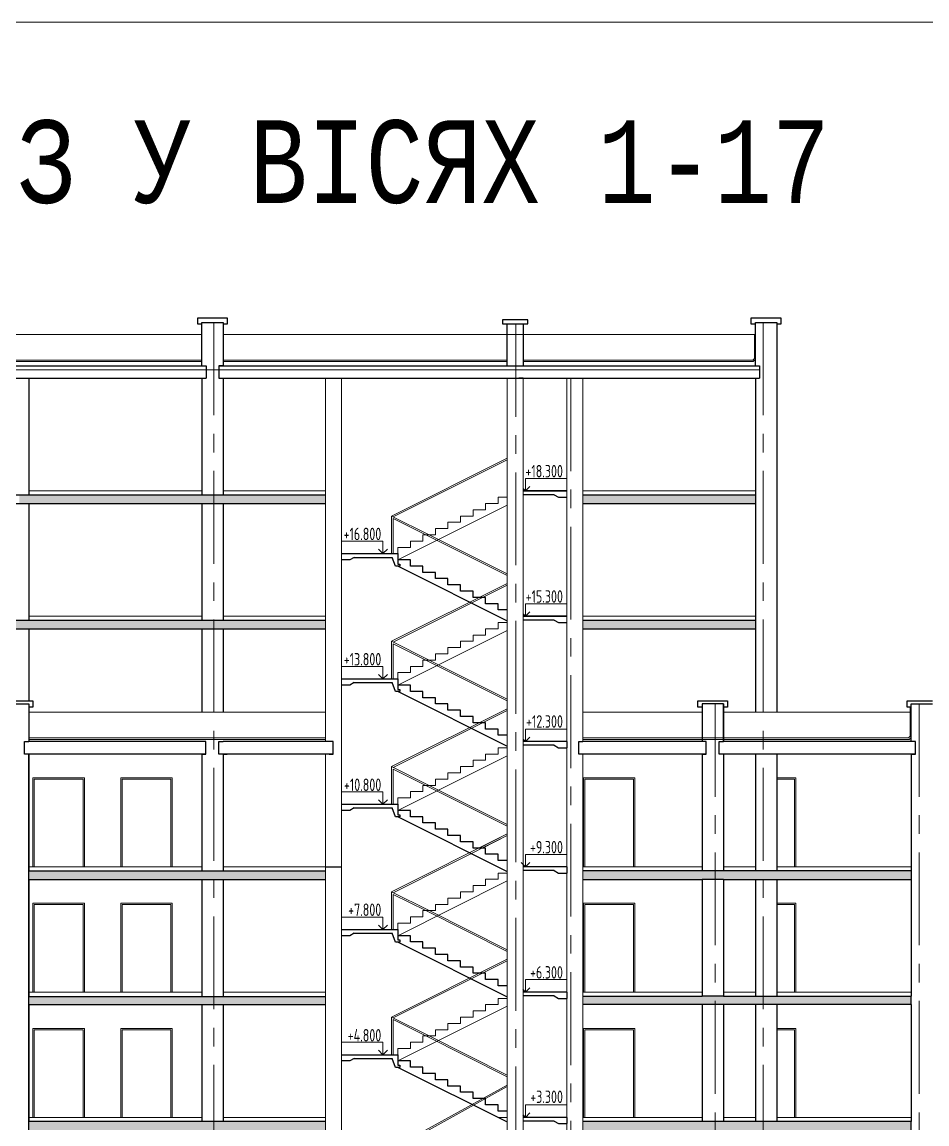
# Model space of a CAD drawing. Header units: millimetres. Extents: x -689206 to 4969298, y -1019800 to 703299.
# Drawn here: x 524389 to 546057, y -736860 to -710474 of the extents above; entities that cross this region are included whole.
import ezdxf

# ---------------------------------------------------------------- set-up
doc = ezdxf.new("R2010")
doc.units = ezdxf.units.MM
doc.linetypes.add('осеваяX2', pattern=[101.6, 63.5, -12.7, 12.7, -12.7])
doc.layers.add('Відомість заповнення дверних та віконних прорізів', color=7, linetype='Continuous', lineweight=5)
doc.layers.add('РАЗМЕРЫ', color=7, linetype='Continuous', lineweight=9)
doc.layers.add('разрез1-1', color=7, linetype='Continuous')
doc.styles.add('Аннотативный', font='isocteur.ttf', dxfattribs={"width": 0.7, "height": 250})
pattern_1 = [(45, (456217.554, -184552.423), (33.6759605, 123.478522), [158.75, -31.75, 0, -31.75])]

msp = doc.modelspace()

# ---------------------------------------------------------------- hatches: boundary and pattern name
at = {"layer": 'РАЗМЕРЫ', "lineweight": 15, "ltscale": 35}
h = msp.add_hatch(dxfattribs=at)
h.set_pattern_fill('ANSI36', color=256, scale=20)
h.paths.add_polyline_path([(528979.1, -721802.4), (524327.8, -721802.4), (524327.8, -722002.4), (528979.1, -722002.4)])
h.paths.add_polyline_path([(531657.3, -721802.4), (528979.1, -721802.4), (528979.1, -722002.4), (531657.3, -722002.4)])
h.paths.add_polyline_path([(515697.4, -721802.4), (512873.3, -721802.4), (512873.3, -722002.4), (515697.4, -722002.4)])
h.paths.add_polyline_path([(512873.3, -721802.4), (511492.4, -721802.4), (511492.4, -722002.4), (512873.3, -722002.4)])
h.paths.add_polyline_path([(541949.1, -721802.4), (537817.3, -721802.4), (537817.3, -722002.4), (541949.1, -722002.4)])
h = msp.add_hatch(dxfattribs=at)
h.set_pattern_fill('ANSI36', color=256, scale=20)
h.set_pattern_definition(pattern_1)
h.paths.add_polyline_path([(519021.7, -727802.4), (511492.4, -727802.4), (511492.4, -728002.4), (519021.7, -728002.4)])
h.paths.add_polyline_path([(531657.3, -724805.2), (511492.4, -724802.4), (511492.4, -725002.4), (531657.3, -725002.4)])
h.paths.add_polyline_path([(541949.1, -724802.4), (537817.3, -724802.4), (537817.3, -725002.4), (541949.1, -725002.4)])
at = {"layer": 'РАЗМЕРЫ', "lineweight": 25, "ltscale": 35}
h = msp.add_hatch(dxfattribs=at)
h.set_pattern_fill('ANSI36', color=256, scale=20)
h.set_pattern_definition(pattern_1)
h.paths.add_polyline_path([(519021.7, -736802.7), (511492.4, -736802.4), (511492.4, -737002.4), (519021.7, -737003.3), (519021.7, -737002.4)])
h.paths.add_polyline_path([(524031.8, -736802.9), (519531.7, -736802.7), (519531.7, -737002.4), (519531.7, -737003.3), (524031.8, -737003.8)])
h.paths.add_polyline_path([(531657.3, -736803.2), (524549.8, -736802.9), (524549.8, -737003.9), (531657.3, -737004.6)])
h.paths.add_polyline_path([(531657.3, -733804.8), (524549.8, -733804), (524549.8, -734004), (531657.3, -734004.8)])
h.paths.add_polyline_path([(524031.8, -733803.9), (519531.7, -733803.4), (519531.7, -734003.4), (524031.8, -734003.9)])
h.paths.add_polyline_path([(519021.7, -733803.3), (511492.4, -733802.4), (511492.4, -734002.4), (519021.7, -734003.3), (519021.7, -734002.4)])
h.paths.add_polyline_path([(519021.7, -730803.4), (511492.4, -730802.4), (511492.4, -731002.4), (519021.7, -731002.4)])
h.paths.add_polyline_path([(524031.8, -730804), (519531.7, -730803.4), (519531.7, -731002.4), (524031.8, -731002.4)])
h.paths.add_polyline_path([(531657.3, -730804.9), (524549.8, -730804), (524549.8, -731002.4), (531657.3, -731002.4)])
h = msp.add_hatch(dxfattribs=at)
h.set_pattern_fill('ANSI36', color=256, scale=20)
h.set_pattern_definition(pattern_1)
h.paths.add_polyline_path([(545681.8, -730802.4), (541181.8, -730802.4), (540671.8, -730802.4), (537817.3, -730802.4), (537817.3, -731002.4), (540671.8, -731002.4), (541181.8, -731002.4), (545681.8, -731002.4)])
h.paths.add_polyline_path([(545681.8, -733802.4), (541181.8, -733802.4), (540671.8, -733802.4), (537817.3, -733802.4), (537817.3, -734002.4), (540671.8, -734002.4), (541181.8, -734002.4), (545681.8, -734002.4)])
h.paths.add_polyline_path([(545681.8, -736802.4), (540612.7, -736802.4), (537817.3, -736802.4), (537817.3, -737002.4), (541181.8, -737002.4), (545681.8, -737002.4)])

# ---------------------------------------------------------------- linework, layer by layer
at = {"layer": 'РАЗМЕРЫ', "linetype": 'ByBlock', "lineweight": 30, "ltscale": 35}
for p, q in [((528594.5, -717632.4), (528594.5, -717557.4)), ((528594.5, -717557.4), (529204.5, -717557.4)), ((528594.5, -717707.4), (528594.5, -717632.4)), ((529204.5, -717557.4), (529304.5, -717557.4)), ((529304.5, -717557.4), (529304.5, -717707.4)), ((541849.1, -717632.4), (541849.1, -717557.4)), ((541849.1, -717557.4), (542459.1, -717557.4)), ((541849.1, -717707.4), (541849.1, -717632.4)), ((542459.1, -717557.4), (542559.1, -717557.4)), ((542559.1, -717557.4), (542559.1, -717707.4)), ((528694.5, -717707.4), (528594.5, -717707.4)), ((529304.5, -717707.4), (529201.8, -717707.4)), ((541949.1, -717707.4), (541849.1, -717707.4)), ((542559.1, -717707.4), (542459.1, -717707.4)), ((523939.8, -726727.4), (524549.8, -726727.4)), ((524549.8, -726727.4), (524649.8, -726727.4)), ((524649.8, -726877.4), (524549.8, -726877.4)), ((524649.8, -726727.4), (524649.8, -726877.4)), ((540571.8, -726802.4), (540571.8, -726727.4)), ((540571.8, -726727.4), (541181.8, -726727.4)), ((540571.8, -726877.4), (540571.8, -726802.4)), ((540671.8, -726877.4), (540571.8, -726877.4)), ((541181.8, -726727.4), (541281.8, -726727.4)), ((541281.8, -726877.4), (541181.8, -726877.4)), ((541281.8, -726727.4), (541281.8, -726877.4)), ((545581.8, -726802.4), (545581.8, -726727.4)), ((545581.8, -726727.4), (546191.8, -726727.4)), ((545581.8, -726877.4), (545581.8, -726802.4)), ((545681.8, -726877.4), (545581.8, -726877.4))]:
    msp.add_line(p, q, dxfattribs=at)
at = {"layer": 'РАЗМЕРЫ', "lineweight": 30, "ltscale": 35}
for p, q in [((528694.5, -718702.4), (528694.5, -717667.4)), ((528694.5, -717667.4), (529201.8, -717667.4)), ((529201.8, -717667.4), (529201.8, -718702.4)), ((541949.1, -717667.4), (542459.1, -717667.4)), ((541949.1, -718702.4), (541949.1, -717667.4)), ((542459.1, -717667.4), (542459.1, -727002.4)), ((535942.2, -717702.4), (536452.2, -717702.4)), ((536008.5, -718702.4), (536008.5, -717702.4)), ((536386, -717702.4), (536386, -718702.4)), ((515902.4, -718702.4), (528794.5, -718702.4)), ((528694.5, -718702.4), (528794.5, -718702.4)), ((528794.5, -718702.4), (528794.5, -719002.4)), ((529201.8, -718702.4), (529101.8, -718702.4)), ((529101.8, -718702.4), (529101.8, -719002.4)), ((529101.8, -718702.4), (541949.1, -718702.4)), ((536008.5, -718652.4), (536008.5, -718567.4)), ((541949.1, -718702.4), (542049.1, -718702.4)), ((542049.1, -718702.4), (542049.1, -719002.4)), ((515902.4, -719002.4), (528794.5, -719002.4)), ((524549.8, -719002.4), (524549.8, -721802.4)), ((528691.8, -719002.4), (528691.8, -721802.4)), ((529101.8, -719002.4), (542049.1, -719002.4)), ((529201.8, -719002.4), (529201.8, -721802.4)), ((536386, -719002.4), (536286, -719002.4)), ((541949.1, -719002.4), (541949.1, -727002.4)), ((531657.3, -721802.4), (516002.4, -721802.4)), ((536386, -721702.4), (537437.3, -721702.4)), ((541949.1, -721802.4), (537817.3, -721802.4)), ((511492.4, -722002.4), (531657.3, -722002.4)), ((524549.8, -722002.4), (524549.8, -724802.4)), ((528691.8, -722002.4), (528691.8, -724802.4)), ((529201.8, -722002.4), (529201.8, -724802.4)), ((537817.3, -722002.4), (541949.1, -722002.4)), ((531657.3, -724805.2), (511492.4, -724802.4)), ((536007.6, -724702.4), (536008.5, -724702.4)), ((536386, -724702.4), (537437.3, -724702.4)), ((541949.1, -724802.4), (537817.3, -724802.4)), ((511492.4, -725002.4), (531657.3, -725002.4)), ((524549.8, -725002.4), (524549.8, -726727.4)), ((528691.8, -725002.4), (528691.8, -727002.4)), ((529201.8, -725002.4), (529201.8, -727002.4)), ((537817.3, -725002.4), (541949.1, -725002.4)), ((524031.8, -726802.4), (524549.8, -726802.4)), ((524039.8, -726802.4), (524549.8, -726802.4)), ((524549.8, -726802.4), (524549.8, -727702.4)), ((540671.8, -726802.4), (540671.8, -727702.4)), ((541181.8, -726802.4), (540671.8, -726802.4)), ((541181.8, -726802.4), (541181.8, -727702.4)), ((541181.8, -727702.4), (541181.8, -726802.4)), ((545681.8, -727702.4), (545681.8, -726802.4)), ((545681.8, -726802.4), (546191.8, -726802.4)), ((524449.8, -728002.4), (524449.8, -727702.4)), ((524449.8, -727702.4), (524549.8, -727702.4)), ((528691.8, -727702.4), (524549.8, -727702.4)), ((528791.8, -727702.4), (528691.8, -727702.4)), ((528791.8, -728002.4), (528791.8, -727702.4)), ((529101.8, -728002.4), (529101.8, -727702.4)), ((529101.8, -727702.4), (529201.8, -727702.4)), ((531737.3, -727702.4), (529201.8, -727702.4)), ((531839.9, -727702.4), (531737.3, -727702.4)), ((531839.9, -728002.4), (531839.9, -727702.4)), ((537437.3, -727702.4), (537437.3, -727852.4)), ((537717.3, -728002.4), (537717.3, -727702.4)), ((537717.3, -727702.4), (537817.3, -727702.4)), ((540771.8, -727702.4), (537817.3, -727702.4)), ((540771.8, -728002.4), (540771.8, -727702.4)), ((541081.8, -728002.4), (541081.8, -727702.4)), ((541081.8, -727702.4), (541181.8, -727702.4)), ((545781.8, -727702.4), (541181.8, -727702.4)), ((545781.8, -728002.4), (545781.8, -727702.4)), ((524549.8, -728002.4), (524449.8, -728002.4)), ((524549.8, -728002.4), (524549.8, -730802.4)), ((528791.8, -728002.4), (524549.8, -728002.4)), ((524549.8, -737003.9), (524549.8, -728002.4)), ((528691.8, -728002.4), (528591.8, -728002.4)), ((528691.8, -728002.4), (528691.8, -730802.4)), ((528691.8, -728002.4), (528791.8, -728002.4)), ((531737.3, -728002.4), (529101.8, -728002.4)), ((529201.8, -728002.4), (529101.8, -728002.4)), ((529201.8, -728002.4), (529201.8, -730802.4)), ((529201.8, -728002.4), (529301.8, -728002.4)), ((531839.9, -728002.4), (531737.3, -728002.4)), ((531739.9, -728002.4), (531839.9, -728002.4)), ((536008.5, -728002.4), (536007.6, -728002.4)), ((537817.3, -728002.4), (537717.3, -728002.4)), ((540771.8, -728002.4), (537817.3, -728002.4)), ((540671.8, -728002.4), (540671.8, -730802.4)), ((540671.8, -728002.4), (540771.8, -728002.4)), ((541181.8, -728002.4), (541081.8, -728002.4)), ((541181.8, -728002.4), (541181.8, -730802.4)), ((545781.8, -728002.4), (541181.8, -728002.4)), ((541949.1, -728002.4), (541949.1, -730802.4)), ((542459.1, -728002.4), (542459.1, -730802.4)), ((545681.8, -728002.4), (545681.8, -730802.4)), ((545681.8, -728002.4), (545781.8, -728002.4)), ((531657.3, -730804.9), (524549.8, -730804)), ((531657.3, -730704.9), (532037.3, -730704.9)), ((537437.3, -730701.9), (537437.3, -730851.9)), ((540671.8, -730802.4), (537817.3, -730802.4)), ((541181.8, -730802.4), (540671.8, -730802.4)), ((545681.8, -730802.4), (541181.8, -730802.4)), ((545681.8, -730802.4), (545681.8, -731002.4)), ((524549.8, -731002.4), (524549.8, -733802.4)), ((524549.8, -731002.4), (531657.3, -731002.4)), ((528691.8, -731002.4), (528691.8, -733802.4)), ((529201.8, -731002.4), (529201.8, -733802.4)), ((537817.3, -731002.4), (540671.8, -731002.4)), ((540671.8, -731002.4), (540671.8, -733802.4)), ((541181.8, -731002.4), (540671.8, -731002.4)), ((541181.8, -731002.4), (541181.8, -733802.4)), ((541181.8, -731002.4), (545681.8, -731002.4)), ((541949.1, -731002.4), (541949.1, -733802.4)), ((542459.1, -731002.4), (542459.1, -733802.4)), ((545681.8, -731002.4), (545681.8, -733802.4)), ((537437.3, -733701.9), (537437.3, -733851.9)), ((524549.8, -733804), (531657.3, -733804.8)), ((524549.8, -734002.4), (524549.8, -736802.4)), ((531657.3, -734004.8), (524549.8, -734004)), ((528691.8, -734002.4), (528691.8, -736802.4)), ((529201.8, -734002.4), (529201.8, -736802.4)), ((537817.3, -733802.4), (540671.8, -733802.4)), ((540671.8, -734002.4), (537817.3, -734002.4)), ((541181.8, -733802.4), (540671.8, -733802.4)), ((540671.8, -734002.4), (540671.8, -736802.4)), ((541181.8, -734002.4), (540671.8, -734002.4)), ((541181.8, -733802.4), (545681.8, -733802.4)), ((541181.8, -734002.4), (541181.8, -736802.4)), ((545681.8, -734002.4), (541181.8, -734002.4)), ((541949.1, -734002.4), (541949.1, -736802.4)), ((542459.1, -734002.4), (542459.1, -736802.4)), ((545681.8, -734002.4), (545681.8, -733802.4)), ((545681.8, -734002.4), (545681.8, -736802.4)), ((531657.3, -736803.2), (524549.8, -736802.9)), ((537437.3, -736701.9), (537437.3, -736851.9)), ((540671.8, -736802.4), (537817.3, -736802.4)), ((545681.8, -736802.4), (540612.7, -736802.4)), ((545681.8, -737002.4), (545681.8, -736802.4))]:
    msp.add_line(p, q, dxfattribs=at)
at = {"layer": 'РАЗМЕРЫ', "linetype": 'осеваяX2', "lineweight": 5, "ltscale": 35}
for p, q in [((528979.1, -717667.4), (528979.1, -749251.1)), ((542131.5, -717667.4), (542131.5, -749251.1)), ((536211.8, -717702.4), (536211.8, -749251.1)), ((537531.7, -719002.4), (537531.7, -749251.1)), ((540981.8, -726802.4), (540981.8, -749251.1)), ((545871.8, -726802.4), (545871.8, -749251.1))]:
    msp.add_line(p, q, dxfattribs=at)
at = {"layer": 'РАЗМЕРЫ', "linetype": 'осеваяX2', "lineweight": 30, "ltscale": 35}
for p, q in [((535942.2, -717602.4), (535892.2, -717602.4)), ((535892.2, -717602.4), (535892.2, -717702.4)), ((536502.2, -717602.4), (535942.2, -717602.4)), ((536502.2, -717702.4), (536502.2, -717602.4)), ((535892.2, -717702.4), (535942.2, -717702.4)), ((536452.2, -717702.4), (536502.2, -717702.4))]:
    msp.add_line(p, q, dxfattribs=at)
at = {"layer": 'РАЗМЕРЫ', "lineweight": 15, "ltscale": 35}
for p, q in [((541924.4, -718527.7), (541924.4, -717952.4)), ((511392.4, -718802.4), (542049.1, -718802.4)), ((524549.8, -721702.4), (528691.8, -721702.4)), ((529201.8, -721702.4), (531657.3, -721702.4)), ((537817.3, -721702.4), (541949.1, -721702.4)), ((541949.1, -722002.4), (541949.1, -721702.4)), ((524549.8, -724702.4), (528691.8, -724702.4)), ((529201.8, -724702.4), (531657.3, -724702.4)), ((537817.3, -724702.4), (541949.1, -724702.4)), ((524549.8, -730702.4), (528691.8, -730702.4)), ((529201.8, -730702.4), (531657.3, -730704.9)), ((537817.3, -730702.4), (540671.8, -730702.4)), ((541181.8, -730702.4), (541949.1, -730702.4)), ((542459.1, -730702.4), (545681.8, -730702.4)), ((528691.8, -733702.4), (524549.8, -733702.4)), ((531657.3, -733704.8), (529201.8, -733702.4)), ((540671.8, -733702.4), (537817.3, -733702.4)), ((541949.1, -733702.4), (541181.8, -733702.4)), ((545681.8, -733702.4), (542459.1, -733702.4)), ((524549.8, -736702.4), (528691.8, -736702.4)), ((529201.8, -736702.4), (531657.3, -736704.6)), ((537817.3, -736702.4), (540671.8, -736702.4)), ((541181.8, -736702.4), (541949.1, -736702.4)), ((542459.1, -736702.4), (545681.8, -736702.4))]:
    msp.add_line(p, q, dxfattribs=at)
at = {"layer": 'РАЗМЕРЫ', "lineweight": 20, "ltscale": 35}
for p, q in [((531657.3, -719002.4), (531657.3, -721802.4)), ((532037.3, -721802.4), (532037.3, -719002.4)), ((536007.6, -719002.4), (536007.6, -721802.4)), ((536386, -719002.4), (536386, -721802.4)), ((537437.3, -719002.4), (537437.3, -721802.4)), ((537817.3, -719002.4), (537817.3, -721802.4)), ((531657.3, -721702.4), (531657.3, -727702.4)), ((532037.3, -726202.4), (532037.3, -721802.4)), ((536007.6, -721802.4), (536007.6, -739583.4)), ((536386, -721792.4), (536386, -740002.4)), ((537437.3, -721802.4), (537437.3, -740002.4)), ((537817.3, -721702.4), (537817.3, -727702.4)), ((532037.3, -722392.1), (532037.3, -740002.4)), ((531657.3, -728002.4), (531657.3, -740002.4)), ((537817.3, -728002.4), (537817.3, -740002.4))]:
    msp.add_line(p, q, dxfattribs=at)
at = {"layer": 'РАЗМЕРЫ', "lineweight": 18, "ltscale": 35}
for p, q in [((525850.8, -728572.4), (524650.8, -728572.4)), ((524650.8, -728572.4), (524650.8, -730702.4)), ((525850.8, -728602.4), (524680.8, -728602.4)), ((524680.8, -728602.4), (524680.8, -730702.4)), ((525880.8, -728572.4), (525850.8, -728572.4)), ((525850.8, -728602.4), (525850.8, -730702.4)), ((525850.8, -730702.4), (525850.8, -728602.4)), ((525880.8, -730702.4), (525880.8, -728572.4)), ((527955, -728572.4), (526755, -728572.4)), ((526755, -728572.4), (526755, -730702.4)), ((527955, -728602.4), (526785, -728602.4)), ((526785, -728602.4), (526785, -730702.4)), ((527985, -728572.4), (527955, -728572.4)), ((527955, -728602.4), (527955, -730702.4)), ((527955, -730702.4), (527955, -728602.4)), ((527985, -730702.4), (527985, -728572.4)), ((539032.2, -728572.4), (537832.2, -728572.4)), ((537832.2, -728572.4), (537832.2, -730702.4)), ((539032.2, -728602.4), (537862.2, -728602.4)), ((537862.2, -728602.4), (537862.2, -730702.4)), ((539062.2, -728572.4), (539032.2, -728572.4)), ((539032.2, -728602.4), (539032.2, -730702.4)), ((539032.2, -730702.4), (539032.2, -728602.4)), ((539062.2, -730702.4), (539062.2, -728572.4)), ((542913.8, -728572.4), (542459.1, -728572.4)), ((542459.1, -728602.4), (542883.8, -728602.4)), ((542883.8, -728602.4), (542883.8, -730702.4)), ((542913.8, -728572.4), (542913.8, -730702.4)), ((542913.8, -728572.4), (542913.8, -730702.4)), ((542913.8, -730702.4), (542913.8, -728572.4)), ((525850.8, -731572.4), (524650.8, -731572.4)), ((524650.8, -731572.4), (524650.8, -733702.4)), ((525850.8, -731602.4), (524680.8, -731602.4)), ((524680.8, -731602.4), (524680.8, -733702.4)), ((525880.8, -731572.4), (525850.8, -731572.4)), ((525850.8, -731602.4), (525850.8, -733702.4)), ((525850.8, -733702.4), (525850.8, -731602.4)), ((525880.8, -733702.4), (525880.8, -731572.4)), ((527955, -731572.4), (526755, -731572.4)), ((526755, -731572.4), (526755, -733702.4)), ((527955, -731602.4), (526785, -731602.4)), ((526785, -731602.4), (526785, -733702.4)), ((527985, -731572.4), (527955, -731572.4)), ((527955, -731602.4), (527955, -733702.4)), ((527955, -733702.4), (527955, -731602.4)), ((527985, -733702.4), (527985, -731572.4)), ((539032.2, -731572.4), (537832.2, -731572.4)), ((537832.2, -731572.4), (537832.2, -733702.4)), ((539032.2, -731602.4), (537862.2, -731602.4)), ((537862.2, -731602.4), (537862.2, -733702.4)), ((539062.2, -731572.4), (539032.2, -731572.4)), ((539032.2, -731602.4), (539032.2, -733702.4)), ((539032.2, -733702.4), (539032.2, -731602.4)), ((539062.2, -733702.4), (539062.2, -731572.4)), ((542913.8, -731572.4), (542459.1, -731572.4)), ((542459.1, -731602.4), (542883.8, -731602.4)), ((542883.8, -731602.4), (542883.8, -733702.4)), ((542913.8, -731572.4), (542913.8, -733702.4)), ((542913.8, -731572.4), (542913.8, -733702.4)), ((542913.8, -733702.4), (542913.8, -731572.4)), ((525850.8, -734572.4), (524650.8, -734572.4)), ((524650.8, -734572.4), (524650.8, -736702.4)), ((525880.8, -734572.4), (525850.8, -734572.4)), ((525880.8, -736702.4), (525880.8, -734572.4)), ((527955, -734572.4), (526755, -734572.4)), ((526755, -734572.4), (526755, -736702.4)), ((527985, -734572.4), (527955, -734572.4)), ((527985, -736702.4), (527985, -734572.4)), ((539032.2, -734572.4), (537832.2, -734572.4)), ((537832.2, -734572.4), (537832.2, -736702.4)), ((539062.2, -734572.4), (539032.2, -734572.4)), ((539062.2, -736702.4), (539062.2, -734572.4)), ((542913.8, -734572.4), (542459.1, -734572.4)), ((542913.8, -734572.4), (542913.8, -736702.4)), ((542913.8, -734572.4), (542913.8, -736702.4)), ((542913.8, -736702.4), (542913.8, -734572.4)), ((525850.8, -734602.4), (524680.8, -734602.4)), ((524680.8, -734602.4), (524680.8, -736702.4)), ((525850.8, -734602.4), (525850.8, -736702.4)), ((525850.8, -736702.4), (525850.8, -734602.4)), ((527955, -734602.4), (526785, -734602.4)), ((526785, -734602.4), (526785, -736702.4)), ((527955, -734602.4), (527955, -736702.4)), ((527955, -736702.4), (527955, -734602.4)), ((539032.2, -734602.4), (537862.2, -734602.4)), ((537862.2, -734602.4), (537862.2, -736702.4)), ((539032.2, -734602.4), (539032.2, -736702.4)), ((539032.2, -736702.4), (539032.2, -734602.4)), ((542459.1, -734602.4), (542883.8, -734602.4)), ((542883.8, -734602.4), (542883.8, -736702.4))]:
    msp.add_line(p, q, dxfattribs=at)
at = {"layer": 'РАЗМЕРЫ', "lineweight": 5, "ltscale": 35}
for p, q in [((536008.5, -736701.9), (535787.3, -736701.9)), ((536008.5, -736702.4), (535787.3, -736702.4))]:
    msp.add_line(p, q, dxfattribs=at)
msp.add_lwpolyline([(502757.5, -710474.1), (623861.5, -710474.1), (623861.5, -754220.3), (502757.5, -754220.3)], close=True, dxfattribs=at)
at = {"layer": 'разрез1-1', "lineweight": 15}
for p, q in [((523281.7, -717952.4), (524462.4, -717952.4)), ((524462.4, -717952.4), (528694.5, -717952.4)), ((529201.8, -717952.4), (541924.4, -717952.4)), ((529201.8, -718602.4), (536008.5, -718602.4)), ((536386, -718602.4), (541899.1, -718602.4)), ((536008.5, -720916.8), (533237.3, -722302.4)), ((536008.5, -720956.8), (533277.3, -722322.4)), ((535787.3, -722002.4), (535787.3, -721852.4)), ((535787.3, -721852.4), (536008.5, -721852.4)), ((536634.5, -721702.4), (536654.4, -721702.4)), ((537264.7, -721702.4), (537244.8, -721702.4)), ((537244.8, -721702.4), (537284.6, -721702.4)), ((536008.5, -722041.8), (533387.3, -723352.4)), ((535187.3, -722302.4), (535187.3, -722152.4)), ((535187.3, -722152.4), (535487.3, -722152.4)), ((535487.3, -722152.4), (535487.3, -722002.4)), ((535487.3, -722002.4), (535787.3, -722002.4)), ((533237.3, -723202.4), (533237.3, -722302.4)), ((534137.3, -722752.4), (533237.3, -722302.4)), ((533277.3, -723202.4), (533277.3, -722362.4)), ((534057.3, -722752.4), (533277.3, -722362.4)), ((534887.3, -722452.4), (534887.3, -722302.4)), ((534887.3, -722302.4), (535187.3, -722302.4)), ((534287.3, -722752.4), (534287.3, -722602.4)), ((534287.3, -722602.4), (534587.3, -722602.4)), ((534587.3, -722602.4), (534587.3, -722452.4)), ((534587.3, -722452.4), (534887.3, -722452.4)), ((533687.3, -723052.4), (533687.3, -722902.4)), ((533687.3, -722902.4), (533987.3, -722902.4)), ((533987.3, -722902.4), (533987.3, -722752.4)), ((533987.3, -722752.4), (534287.3, -722752.4)), ((536008.5, -723728), (534057.3, -722752.4)), ((536008.5, -723688), (534137.3, -722752.4)), ((533387.3, -723202.4), (533387.3, -723052.4)), ((533387.3, -723052.4), (533687.3, -723052.4)), ((536008.5, -723916.8), (533237.3, -725302.4)), ((536008.5, -723956.8), (533277.3, -725322.4)), ((536634.5, -724702.4), (536654.4, -724702.4)), ((537264.7, -724702.4), (537244.8, -724702.4)), ((537244.8, -724702.4), (537284.6, -724702.4)), ((536008.5, -725041.8), (533387.3, -726352.4)), ((535487.3, -725152.4), (535487.3, -725002.4)), ((535487.3, -725002.4), (535787.3, -725002.4)), ((535787.3, -725002.4), (535787.3, -724852.4)), ((535787.3, -724852.4), (536008.5, -724852.4)), ((533237.3, -726202.4), (533237.3, -725302.4)), ((534137.3, -725752.4), (533237.3, -725302.4)), ((534887.3, -725452.4), (534887.3, -725302.4)), ((534887.3, -725302.4), (535187.3, -725302.4)), ((535187.3, -725302.4), (535187.3, -725152.4)), ((535187.3, -725152.4), (535487.3, -725152.4)), ((533277.3, -726202.4), (533277.3, -725362.4)), ((534057.3, -725752.4), (533277.3, -725362.4)), ((534287.3, -725752.4), (534287.3, -725602.4)), ((534287.3, -725602.4), (534587.3, -725602.4)), ((534587.3, -725602.4), (534587.3, -725452.4)), ((534587.3, -725452.4), (534887.3, -725452.4)), ((533987.3, -725902.4), (533987.3, -725752.4)), ((533987.3, -725752.4), (534287.3, -725752.4)), ((536008.5, -726728), (534057.3, -725752.4)), ((536008.5, -726688), (534137.3, -725752.4)), ((533387.3, -726202.4), (533387.3, -726052.4)), ((533387.3, -726052.4), (533687.3, -726052.4)), ((533687.3, -726052.4), (533687.3, -725902.4)), ((533687.3, -725902.4), (533987.3, -725902.4)), ((536008.5, -726916.3), (533237.3, -728301.9)), ((536008.5, -726916.8), (535337.3, -727252.4)), ((545657.1, -727577.7), (545657.1, -726877.4)), ((524549.8, -727002.4), (528691.8, -727002.4)), ((528691.8, -727002.4), (531657.3, -727002.4)), ((536008.5, -726956.3), (533277.3, -728321.9)), ((536008.5, -726956.8), (535417.3, -727252.4)), ((535836.2, -727002.4), (535837.3, -727002.4)), ((535916.2, -727002.4), (535917.3, -727002.4)), ((536007.6, -727002.4), (536008.5, -727002.4)), ((537817.3, -727002.4), (540671.8, -727002.4)), ((541181.8, -727002.4), (542459.1, -727002.4)), ((542459.1, -727002.4), (545657.1, -727002.4)), ((536634.5, -727701.9), (536654.4, -727701.9)), ((537264.7, -727701.9), (537244.8, -727701.9)), ((537244.8, -727701.9), (537284.6, -727701.9)), ((543402, -727652.4), (545631.8, -727652.4)), ((535787.3, -728001.9), (535787.3, -727851.9)), ((535787.3, -727851.9), (536008.5, -727851.9)), ((536008.5, -728041.3), (533387.3, -729351.9)), ((535187.3, -728301.9), (535187.3, -728151.9)), ((535187.3, -728151.9), (535487.3, -728151.9)), ((535487.3, -728151.9), (535487.3, -728001.9)), ((535487.3, -728001.9), (535787.3, -728001.9)), ((533237.3, -729201.9), (533237.3, -728301.9)), ((534137.3, -728751.9), (533237.3, -728301.9)), ((533277.3, -729201.9), (533277.3, -728361.9)), ((534057.3, -728751.9), (533277.3, -728361.9)), ((534587.3, -728601.9), (534587.3, -728451.9)), ((534587.3, -728451.9), (534887.3, -728451.9)), ((534887.3, -728451.9), (534887.3, -728301.9)), ((534887.3, -728301.9), (535187.3, -728301.9)), ((533987.3, -728901.9), (533987.3, -728751.9)), ((533987.3, -728751.9), (534287.3, -728751.9)), ((536008.5, -729727.5), (534057.3, -728751.9)), ((536008.5, -729687.5), (534137.3, -728751.9)), ((534287.3, -728751.9), (534287.3, -728601.9)), ((534287.3, -728601.9), (534587.3, -728601.9)), ((533687.3, -729051.9), (533687.3, -728901.9)), ((533687.3, -728901.9), (533987.3, -728901.9)), ((533387.3, -729201.9), (533387.3, -729051.9)), ((533387.3, -729051.9), (533687.3, -729051.9)), ((536008.5, -729916.3), (533237.3, -731301.9)), ((536008.5, -729956.3), (533277.3, -731321.9)), ((536008.5, -729916.3), (535337.3, -730251.9)), ((536008.5, -729956.3), (535417.3, -730251.9)), ((535787.3, -731001.9), (535787.3, -730851.9)), ((535787.3, -730851.9), (536008.5, -730851.9)), ((536634.5, -730701.9), (536654.4, -730701.9)), ((537264.7, -730701.9), (537244.8, -730701.9)), ((537244.8, -730701.9), (537284.6, -730701.9)), ((536008.5, -731041.3), (533387.3, -732351.9)), ((535487.3, -731151.9), (535487.3, -731001.9)), ((535487.3, -731001.9), (535787.3, -731001.9)), ((533237.3, -732201.9), (533237.3, -731301.9)), ((534137.3, -731751.9), (533237.3, -731301.9)), ((533277.3, -732201.9), (533277.3, -731361.9)), ((534057.3, -731751.9), (533277.3, -731361.9)), ((534887.3, -731451.9), (534887.3, -731301.9)), ((534887.3, -731301.9), (535187.3, -731301.9)), ((535187.3, -731301.9), (535187.3, -731151.9)), ((535187.3, -731151.9), (535487.3, -731151.9)), ((534287.3, -731751.9), (534287.3, -731601.9)), ((534287.3, -731601.9), (534587.3, -731601.9)), ((534587.3, -731601.9), (534587.3, -731451.9)), ((534587.3, -731451.9), (534887.3, -731451.9)), ((533687.3, -732051.9), (533687.3, -731901.9)), ((533687.3, -731901.9), (533987.3, -731901.9)), ((533987.3, -731901.9), (533987.3, -731751.9)), ((533987.3, -731751.9), (534287.3, -731751.9)), ((536008.5, -732727.5), (534057.3, -731751.9)), ((536008.5, -732687.5), (534137.3, -731751.9)), ((533387.3, -732201.9), (533387.3, -732051.9)), ((533387.3, -732051.9), (533687.3, -732051.9)), ((536008.5, -732916.3), (533237.3, -734301.9)), ((536008.5, -732956.3), (533277.3, -734321.9)), ((536008.5, -732916.3), (535337.3, -733251.9)), ((536008.5, -732956.3), (535417.3, -733251.9)), ((536634.5, -733701.9), (536654.4, -733701.9)), ((537264.7, -733701.9), (537244.8, -733701.9)), ((537244.8, -733701.9), (537284.6, -733701.9)), ((536008.5, -734041.3), (533387.3, -735351.9)), ((535487.3, -734151.9), (535487.3, -734001.9)), ((535487.3, -734001.9), (535787.3, -734001.9)), ((535787.3, -734001.9), (535787.3, -733851.9)), ((535787.3, -733851.9), (536008.5, -733851.9)), ((533237.3, -735201.9), (533237.3, -734301.9)), ((534137.3, -734751.9), (533237.3, -734301.9)), ((534887.3, -734451.9), (534887.3, -734301.9)), ((534887.3, -734301.9), (535187.3, -734301.9)), ((535187.3, -734301.9), (535187.3, -734151.9)), ((535187.3, -734151.9), (535487.3, -734151.9)), ((533277.3, -735201.9), (533277.3, -734361.9)), ((534057.3, -734751.9), (533277.3, -734361.9)), ((534587.3, -734601.9), (534587.3, -734451.9)), ((534587.3, -734451.9), (534887.3, -734451.9)), ((533987.3, -734901.9), (533987.3, -734751.9)), ((533987.3, -734751.9), (534287.3, -734751.9)), ((536008.5, -735727.5), (534057.3, -734751.9)), ((536008.5, -735687.5), (534137.3, -734751.9)), ((534287.3, -734751.9), (534287.3, -734601.9)), ((534287.3, -734601.9), (534587.3, -734601.9)), ((533387.3, -735201.9), (533387.3, -735051.9)), ((533387.3, -735051.9), (533687.3, -735051.9)), ((533687.3, -735051.9), (533687.3, -734901.9)), ((533687.3, -734901.9), (533987.3, -734901.9)), ((536008.5, -735927.8), (533237.3, -737452.4)), ((536008.5, -735966), (533277.3, -737472.4))]:
    msp.add_line(p, q, dxfattribs=at)
at = {"layer": 'разрез1-1', "lineweight": 30}
for p, q in [((536444.7, -721702.4), (536386, -721643.7)), ((536444.7, -721702.4), (536550, -721597.1)), ((537437.3, -721702.4), (536386, -721702.4)), ((536799.2, -721702.4), (536386, -721702.4)), ((537133.4, -721792.4), (536386, -721792.4)), ((537133.4, -721792.4), (537237.3, -721852.4)), ((537237.3, -721852.4), (537437.3, -721852.4)), ((532037.3, -723202.4), (533387.3, -723202.4)), ((532676, -723202.4), (533385.1, -723202.4)), ((533030.5, -723202.4), (532925.2, -723097.1)), ((533030.5, -723202.4), (533135.8, -723097.1)), ((533387.3, -723202.4), (533387.3, -723455.2)), ((532237.3, -723352.4), (532037.3, -723352.4)), ((532341.2, -723292.4), (532237.3, -723352.4)), ((532341.2, -723292.4), (533253.9, -723292.4)), ((533331.1, -723505.2), (533253.9, -723292.4)), ((533687.3, -723352.4), (533387.3, -723352.4)), ((533387.3, -723455.2), (533437.3, -723455.2)), ((533437.3, -723455.2), (533437.3, -723505.2)), ((533687.3, -723502.4), (533687.3, -723352.4)), ((533437.3, -723505.2), (533331.1, -723505.2)), ((533392.8, -723505.2), (536008.5, -724813)), ((533987.3, -723502.4), (533687.3, -723502.4)), ((533987.3, -723652.4), (533987.3, -723502.4)), ((534287.3, -723652.4), (533987.3, -723652.4)), ((534287.3, -723802.4), (534287.3, -723652.4)), ((534587.3, -723802.4), (534287.3, -723802.4)), ((534587.3, -723952.4), (534587.3, -723802.4)), ((534887.3, -723952.4), (534587.3, -723952.4)), ((534887.3, -724102.4), (534887.3, -723952.4)), ((535187.3, -724102.4), (534887.3, -724102.4)), ((535187.3, -724252.4), (535187.3, -724102.4)), ((535487.3, -724252.4), (535187.3, -724252.4)), ((535487.3, -724402.4), (535487.3, -724252.4)), ((535787.3, -724402.4), (535487.3, -724402.4)), ((535787.3, -724552.4), (535787.3, -724402.4)), ((536008.5, -724552.4), (535787.3, -724552.4)), ((536444.7, -724702.4), (536386, -724643.7)), ((537437.3, -724702.4), (536386, -724702.4)), ((536799.2, -724702.4), (536386, -724702.4)), ((537133.4, -724792.4), (536386, -724792.4)), ((536444.7, -724702.4), (536550, -724597.1)), ((537133.4, -724792.4), (537237.3, -724852.4)), ((537237.3, -724852.4), (537437.3, -724852.4)), ((533030.5, -726202.4), (532925.2, -726097.1)), ((533030.5, -726202.4), (533135.8, -726097.1)), ((532037.3, -726202.4), (533387.3, -726202.4)), ((532237.3, -726352.4), (532037.3, -726352.4)), ((532341.2, -726292.4), (532237.3, -726352.4)), ((532341.2, -726292.4), (533253.9, -726292.4)), ((532676, -726202.4), (533385.1, -726202.4)), ((533331.1, -726505.2), (533253.9, -726292.4)), ((533387.3, -726202.4), (533387.3, -726455.2)), ((533687.3, -726352.4), (533387.3, -726352.4)), ((533687.3, -726502.4), (533687.3, -726352.4)), ((533437.3, -726505.2), (533331.1, -726505.2)), ((533387.3, -726455.2), (533437.3, -726455.2)), ((533392.8, -726505.2), (536008.5, -727813)), ((533437.3, -726455.2), (533437.3, -726505.2)), ((533987.3, -726502.4), (533687.3, -726502.4)), ((533987.3, -726652.4), (533987.3, -726502.4)), ((534287.3, -726652.4), (533987.3, -726652.4)), ((534287.3, -726802.4), (534287.3, -726652.4)), ((534587.3, -726802.4), (534287.3, -726802.4)), ((534587.3, -726952.4), (534587.3, -726802.4)), ((534887.3, -726952.4), (534587.3, -726952.4)), ((534887.3, -727102.4), (534887.3, -726952.4)), ((535187.3, -727102.4), (534887.3, -727102.4)), ((535187.3, -727252.4), (535187.3, -727102.4)), ((535487.3, -727252.4), (535187.3, -727252.4)), ((535487.3, -727402.4), (535487.3, -727252.4)), ((535787.3, -727402.4), (535487.3, -727402.4)), ((535787.3, -727552.4), (535787.3, -727402.4)), ((536008.5, -727552.4), (535787.3, -727552.4)), ((536444.7, -727701.9), (536386, -727643.2)), ((536444.7, -727702.4), (536386, -727643.7)), ((537437.3, -727701.9), (536386, -727701.9)), ((536799.2, -727701.9), (536386, -727701.9)), ((537437.3, -727702.4), (536386, -727702.4)), ((536799.2, -727702.4), (536386, -727702.4)), ((536444.7, -727701.9), (536550, -727596.6)), ((536444.7, -727702.4), (536550, -727597.1)), ((537133.4, -727791.9), (536386, -727791.9)), ((537133.4, -727792.4), (536386, -727792.4)), ((537133.4, -727791.9), (537237.3, -727851.9)), ((537133.4, -727792.4), (537237.3, -727852.4)), ((537237.3, -727851.9), (537437.3, -727851.9)), ((537237.3, -727852.4), (537437.3, -727852.4)), ((532037.3, -729201.9), (533387.3, -729201.9)), ((532341.2, -729291.9), (532237.3, -729351.9)), ((532341.2, -729291.9), (533253.9, -729291.9)), ((532676, -729201.9), (533385.1, -729201.9)), ((533030.5, -729201.9), (532925.2, -729096.6)), ((533030.5, -729201.9), (533135.8, -729096.6)), ((533331.1, -729504.6), (533253.9, -729291.9)), ((533387.3, -729201.9), (533387.3, -729454.6)), ((532237.3, -729351.9), (532037.3, -729351.9)), ((533437.3, -729504.6), (533331.1, -729504.6)), ((533687.3, -729351.9), (533387.3, -729351.9)), ((533387.3, -729454.6), (533437.3, -729454.6)), ((533392.8, -729504.6), (536008.5, -730812.5)), ((533437.3, -729454.6), (533437.3, -729504.6)), ((533687.3, -729501.9), (533687.3, -729351.9)), ((533987.3, -729501.9), (533687.3, -729501.9)), ((533987.3, -729651.9), (533987.3, -729501.9)), ((534287.3, -729651.9), (533987.3, -729651.9)), ((534287.3, -729801.9), (534287.3, -729651.9)), ((534587.3, -729801.9), (534287.3, -729801.9)), ((534587.3, -729951.9), (534587.3, -729801.9)), ((534887.3, -729951.9), (534587.3, -729951.9)), ((534887.3, -730101.9), (534887.3, -729951.9)), ((535187.3, -730101.9), (534887.3, -730101.9)), ((535187.3, -730251.9), (535187.3, -730101.9)), ((535487.3, -730251.9), (535187.3, -730251.9)), ((535487.3, -730401.9), (535487.3, -730251.9)), ((535787.3, -730401.9), (535487.3, -730401.9)), ((535787.3, -730551.9), (535787.3, -730401.9)), ((536008.5, -730551.9), (535787.3, -730551.9)), ((536444.7, -730701.9), (536339.4, -730596.6)), ((536444.7, -730701.9), (536339.4, -730596.6)), ((536444.7, -730701.9), (536550, -730596.6)), ((536444.7, -730701.9), (536550, -730596.6)), ((537437.3, -730701.9), (536386, -730701.9)), ((536799.2, -730701.9), (536386, -730701.9)), ((537437.3, -730701.9), (536386, -730701.9)), ((536799.2, -730701.9), (536386, -730701.9)), ((537437.3, -730702.4), (536386, -730702.4)), ((537133.4, -730791.9), (536386, -730791.9)), ((537133.4, -730791.9), (536386, -730791.9)), ((537133.4, -730792.4), (536386, -730792.4)), ((537133.4, -730791.9), (537237.3, -730851.9)), ((537133.4, -730791.9), (537237.3, -730851.9)), ((537133.4, -730792.4), (537237.3, -730852.4)), ((537237.3, -730851.9), (537437.3, -730851.9)), ((537237.3, -730851.9), (537437.3, -730851.9)), ((537237.3, -730852.4), (537437.3, -730852.4)), ((533030.5, -732201.9), (532925.2, -732096.6)), ((533030.5, -732201.9), (533135.8, -732096.6)), ((532037.3, -732201.9), (533387.3, -732201.9)), ((532237.3, -732351.9), (532037.3, -732351.9)), ((532341.2, -732291.9), (532237.3, -732351.9)), ((532341.2, -732291.9), (533253.9, -732291.9)), ((532676, -732201.9), (533385.1, -732201.9)), ((533331.1, -732504.6), (533253.9, -732291.9)), ((533387.3, -732201.9), (533387.3, -732454.6)), ((533687.3, -732351.9), (533387.3, -732351.9)), ((533387.3, -732454.6), (533437.3, -732454.6)), ((533437.3, -732454.6), (533437.3, -732504.6)), ((533687.3, -732501.9), (533687.3, -732351.9)), ((533437.3, -732504.6), (533331.1, -732504.6)), ((533392.8, -732504.6), (536008.5, -733812.5)), ((533987.3, -732501.9), (533687.3, -732501.9)), ((533987.3, -732651.9), (533987.3, -732501.9)), ((534287.3, -732651.9), (533987.3, -732651.9)), ((534287.3, -732801.9), (534287.3, -732651.9)), ((534587.3, -732801.9), (534287.3, -732801.9)), ((534587.3, -732951.9), (534587.3, -732801.9)), ((534887.3, -732951.9), (534587.3, -732951.9)), ((534887.3, -733101.9), (534887.3, -732951.9)), ((535187.3, -733101.9), (534887.3, -733101.9)), ((535187.3, -733251.9), (535187.3, -733101.9)), ((535487.3, -733251.9), (535187.3, -733251.9)), ((535487.3, -733401.9), (535487.3, -733251.9)), ((535787.3, -733401.9), (535487.3, -733401.9)), ((535787.3, -733551.9), (535787.3, -733401.9)), ((536008.5, -733551.9), (535787.3, -733551.9)), ((536444.7, -733701.9), (536386, -733643.2)), ((536444.7, -733701.9), (536386, -733643.2)), ((537437.3, -733701.9), (536386, -733701.9)), ((536799.2, -733701.9), (536386, -733701.9)), ((537437.3, -733701.9), (536386, -733701.9)), ((536799.2, -733701.9), (536386, -733701.9)), ((536444.7, -733701.9), (536550, -733596.6)), ((536444.7, -733701.9), (536550, -733596.6)), ((537133.4, -733791.9), (536386, -733791.9)), ((537133.4, -733791.9), (536386, -733791.9)), ((537133.4, -733791.9), (537237.3, -733851.9)), ((537133.4, -733791.9), (537237.3, -733851.9)), ((537237.3, -733851.9), (537437.3, -733851.9)), ((537237.3, -733851.9), (537437.3, -733851.9)), ((533030.5, -735201.9), (532925.2, -735096.6)), ((533030.5, -735201.9), (533135.8, -735096.6)), ((532037.3, -735201.9), (533387.3, -735201.9)), ((532237.3, -735351.9), (532037.3, -735351.9)), ((532341.2, -735291.9), (532237.3, -735351.9)), ((532341.2, -735291.9), (533253.9, -735291.9)), ((532676, -735201.9), (533385.1, -735201.9)), ((533331.1, -735504.6), (533253.9, -735291.9)), ((533387.3, -735201.9), (533387.3, -735454.6)), ((533687.3, -735351.9), (533387.3, -735351.9)), ((533687.3, -735501.9), (533687.3, -735351.9)), ((533437.3, -735504.6), (533331.1, -735504.6)), ((533387.3, -735454.6), (533437.3, -735454.6)), ((533392.8, -735504.6), (536008.5, -736812.5)), ((533437.3, -735454.6), (533437.3, -735504.6)), ((533987.3, -735501.9), (533687.3, -735501.9)), ((533987.3, -735651.9), (533987.3, -735501.9)), ((534287.3, -735651.9), (533987.3, -735651.9)), ((534287.3, -735801.9), (534287.3, -735651.9)), ((534587.3, -735801.9), (534287.3, -735801.9)), ((534587.3, -735951.9), (534587.3, -735801.9)), ((534887.3, -735951.9), (534587.3, -735951.9)), ((534887.3, -736101.9), (534887.3, -735951.9)), ((535187.3, -736101.9), (534887.3, -736101.9)), ((535187.3, -736251.9), (535187.3, -736101.9)), ((535487.3, -736251.9), (535187.3, -736251.9)), ((535487.3, -736401.9), (535487.3, -736251.9)), ((535787.3, -736401.9), (535487.3, -736401.9)), ((535787.3, -736551.9), (535787.3, -736401.9)), ((536008.5, -736551.9), (535787.3, -736551.9)), ((536444.7, -736701.9), (536386, -736643.2)), ((536444.7, -736701.9), (536550, -736596.6)), ((537437.3, -736701.9), (536386, -736701.9)), ((537437.3, -736701.9), (536386, -736701.9)), ((536799.2, -736701.9), (536386, -736701.9)), ((537133.4, -736791.9), (536386, -736791.9)), ((537133.4, -736791.9), (536386, -736791.9)), ((537133.4, -736791.9), (537237.3, -736851.9)), ((537133.4, -736791.9), (537237.3, -736851.9)), ((537237.3, -736851.9), (537437.3, -736851.9)), ((537237.3, -736851.9), (537437.3, -736851.9))]:
    msp.add_line(p, q, dxfattribs=at)
at = {"layer": 'разрез1-1', "lineweight": 5}
for p, q in [((536444.7, -721702.4), (536444.7, -721404.6)), ((536444.7, -721404.6), (537437.3, -721404.6)), ((533030.5, -722904.6), (532038, -722904.6)), ((533030.5, -723202.4), (533030.5, -722904.6)), ((536444.7, -724702.4), (536444.7, -724404.6)), ((536444.7, -724404.6), (537437.3, -724404.6)), ((533030.5, -725904.6), (532038, -725904.6)), ((533030.5, -726202.4), (533030.5, -725904.6)), ((536444.7, -727701.9), (536444.7, -727404.1)), ((536444.7, -727404.1), (537437.3, -727404.1)), ((536444.7, -727702.4), (536444.7, -727404.6)), ((536444.7, -727404.6), (537437.3, -727404.6)), ((533030.5, -728904.1), (532038, -728904.1)), ((533030.5, -729201.9), (533030.5, -728904.1)), ((536444.7, -730701.9), (536444.7, -730404.1)), ((536444.7, -730404.1), (537437.3, -730404.1)), ((536444.7, -730701.9), (536444.7, -730404.1)), ((536444.7, -730404.1), (537437.3, -730404.1)), ((533030.5, -731904.1), (532038, -731904.1)), ((533030.5, -732201.9), (533030.5, -731904.1)), ((536444.7, -733701.9), (536444.7, -733404.1)), ((536444.7, -733404.1), (537437.3, -733404.1)), ((536444.7, -733701.9), (536444.7, -733404.1)), ((536444.7, -733404.1), (537437.3, -733404.1)), ((533030.5, -734904.1), (532038, -734904.1)), ((533030.5, -735201.9), (533030.5, -734904.1)), ((536444.7, -736701.9), (536444.7, -736404.1)), ((536444.7, -736404.1), (537437.3, -736404.1))]:
    msp.add_line(p, q, dxfattribs=at)
at = {"layer": 'разрез1-1', "lineweight": 15}
for points in [[(522771.7, -718567.4), (528694.5, -718567.4)], [(522771.7, -718602.4), (524462.4, -718602.4)], [(528694.5, -718602.4), (524462.4, -718602.4)], [(536008.5, -718567.4), (529201.8, -718567.4)], [(536008.5, -718602.4), (529201.8, -718602.4)], [(541924.4, -718527.7), (541884.6, -718567.4), (536386, -718567.4)], [(541949.1, -718552.4), (541899.1, -718602.4), (536386, -718602.4)], [(528691.8, -727617.4), (524549.8, -727617.4)], [(528691.8, -727652.4), (524549.8, -727652.4)], [(531657.3, -727617.4), (528691.8, -727617.4)], [(531657.3, -727652.4), (528691.8, -727652.4)], [(536008.5, -727617.4), (536007.6, -727617.4)], [(536008.5, -727652.4), (536007.6, -727652.4)], [(536395.2, -727652.4), (536386, -727652.4)], [(536494.7, -727652.4), (536494.2, -727652.4)], [(536529.7, -727617.4), (536529.2, -727617.4)], [(545657.1, -727577.7), (545617.3, -727617.4), (537817.3, -727617.4)], [(545681.8, -727602.4), (545631.8, -727652.4), (537817.3, -727652.4)]]:
    msp.add_lwpolyline(points, dxfattribs=at)

# ---------------------------------------------------------------- texts
at = {"layer": 'Відомість заповнення дверних та віконних прорізів', "ltscale": 50, "insert": (517322.6, -712825.1), "char_height": 1981.599, "width": 48913.36, "attachment_point": 1, "style": 'Аннотативный'}
msp.add_mtext('РОЗРІЗ У ВІСЯХ 1-17', dxfattribs=at)
at = {"layer": 'разрез1-1', "lineweight": 30, "char_height": 297.819, "width": 1508.774, "attachment_point": 3, "style": 'Аннотативный'}
for s, insert in [('{\\fISOCPEUR|b0|i0|c204|p34;+18.300\\fISOCPEUR|b0|i0|c0|p34; }', (537340, -721080)), ('{\\fISOCPEUR|b0|i0|c204|p34;+16.800\\fISOCPEUR|b0|i0|c0|p34; }', (532990.2, -722582.7)), ('{\\fISOCPEUR|b0|i0|c204|p34;+15.300\\fISOCPEUR|b0|i0|c0|p34; }', (537340, -724080)), ('{\\fISOCPEUR|b0|i0|c204|p34;+13.800\\fISOCPEUR|b0|i0|c0|p34; }', (532990.2, -725582.7)), ('{\\fISOCPEUR|b0|i0|c204|p34;+12.300\\fISOCPEUR|b0|i0|c0|p34; }', (537340, -727073)), ('{\\fISOCPEUR|b0|i0|c204|p34;+10.800\\fISOCPEUR|b0|i0|c0|p34; }', (532990.2, -728588.9)), ('{\\fISOCPEUR|b0|i0|c204|p34;+9.300\\fISOCPEUR|b0|i0|c0|p34; }', (537340, -730082.5)), ('{\\fISOCPEUR|b0|i0|c204|p34;+7.800\\fISOCPEUR|b0|i0|c0|p34; }', (532990.2, -731581.2)), ('{\\fISOCPEUR|b0|i0|c204|p34;+6.300\\fISOCPEUR|b0|i0|c0|p34; }', (537340, -733080.9)), ('{\\fISOCPEUR|b0|i0|c204|p34;+4.800\\fISOCPEUR|b0|i0|c0|p34; }', (532990.2, -734586.5)), ('{\\fISOCPEUR|b0|i0|c204|p34;+3.300\\fISOCPEUR|b0|i0|c0|p34; }', (537340, -736060.3))]:
    msp.add_mtext(s, dxfattribs=dict(at, insert=insert))

doc.saveas('drawing.dxf')
